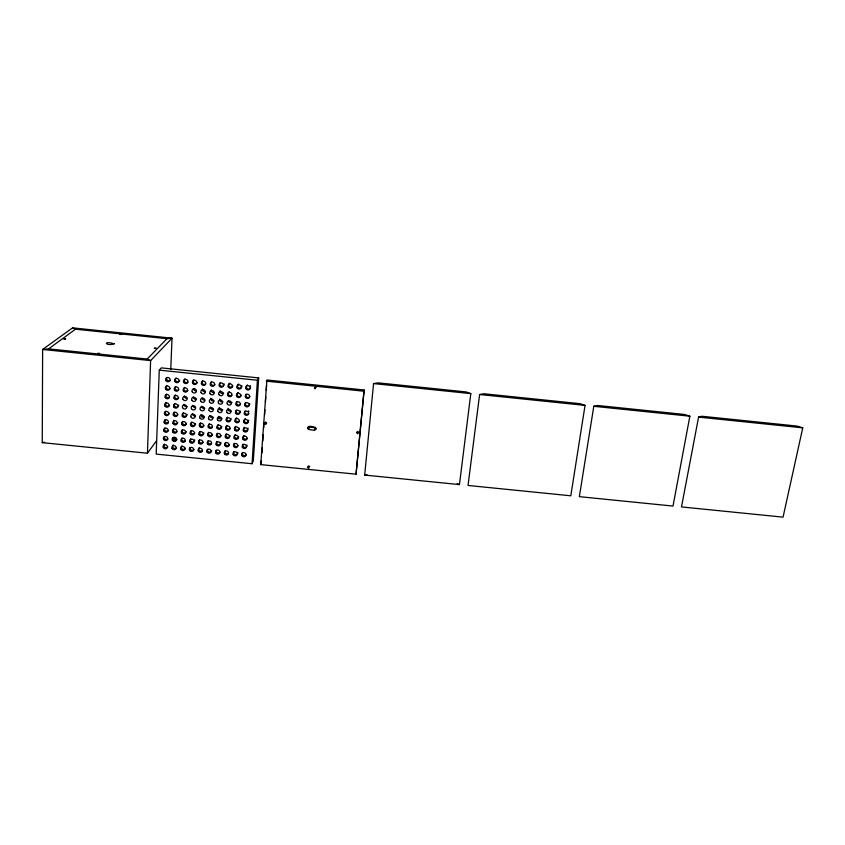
<?xml version="1.0" encoding="UTF-8"?>
<svg xmlns="http://www.w3.org/2000/svg" width="845" height="845" viewBox="0 0 845 845"><rect width="100%" height="100%" fill="white"/><g stroke="black" fill="none" stroke-linecap="round" stroke-linejoin="round"><path stroke-width="1.27" d="M156.505 440.794L147.442 453.216L42.25 442.643L42.63 349.471L72.585 327.86L172.021 338.18L170.764 369.476M147.442 453.216L150.611 360.604L172.021 338.18L166.972 338.687L75.49 329.201L72.585 327.86M159.272 370.142L156.188 454.103L252.042 463.736L253.32 460.842L258.686 377.905L161.289 367.881L159.272 370.142L257.419 380.239L258.686 377.905M252.042 463.736L257.419 380.239M260.735 464.613L266.914 379.986L364.121 389.989L356.041 474.193L260.735 464.613L261.517 460.557M262.034 452.762L262.383 447.554M262.816 441.058L263.26 434.562M263.693 428.066L264.041 422.87M264.559 415.075L264.907 409.867M265.436 402.072L265.784 396.875M266.217 390.379L266.566 385.183M307.77 428.51C307.316 424.38 313.548 427.105 315.555 427.454C317.181 431.932 310.622 429.577 308.583 429.429C303.873 425.922 318.977 427.327 315.66 429.313M356.041 474.193L364.121 389.989M364.681 475.07L373.564 383.588L378.169 382.859L466.229 391.943L470.802 393.612L459.448 484.597L364.681 475.07L366.941 474.531M479.611 394.52L468.035 485.463L570.808 495.793L585.046 405.389L580.071 403.688L483.784 393.749L479.611 394.52L585.046 405.389M593.803 406.297L579.353 496.659L673 506.07L689.869 416.205L684.524 414.462L597.521 405.484L593.803 406.297L689.869 416.205M698.583 417.103L681.492 506.926L783.061 517.14L802.75 427.845L797.004 426.06L701.868 416.247L698.583 417.103L802.75 427.845M265.457 421.982L266.671 423.049M357.16 431.309L357.477 432.281L358.692 432.101M314.72 430.052L315.206 428.447M308.583 429.429L309.101 427.823M174.725 437.266L174.999 438.418L176.204 438.238M316.241 387.422C311.615 388.056 317.678 389.809 314.615 387.528M147.199 359.041L150.611 360.604L42.63 349.471L48.598 348.869L147.199 359.041L166.972 338.687M309.756 466.387L308.193 466.039M48.598 348.869L75.49 329.201M42.25 442.643L44.574 442.262M201.385 416.807L203.941 417.071M217.999 418.497L220.556 418.761M373.564 383.588L470.802 393.612M266.312 381.158L363.889 391.193M457.24 483.615L459.448 484.597M176.119 438.713A2.208 2.028 25.7 0 1 174.609 437.953M176.996 439.315A2.218 2.039 25.7 0 1 173.985 440.393A2.218 2.039 25.7 0 1 173.056 437.351M246.37 454.483A2.197 2.039 20.2 0 1 243.497 455.37A2.197 2.039 20.2 0 1 242.409 452.603M237.836 452.35A2.197 2.039 20.9 0 1 235.301 454.663A2.197 2.039 20.9 0 1 233.875 451.452M228.456 453.395A2.197 2.039 21.6 0 1 225.182 450.575M220.133 452.128A2.197 2.039 22.2 0 1 216.235 450.174M211.672 450.776A2.208 2.028 22.8 0 1 208.937 451.959A2.208 2.028 22.8 0 1 207.532 449.297M220.894 442.389A2.208 2.039 22.8 0 1 218.359 444.724A2.208 2.039 22.8 0 1 216.922 441.491M229.301 444.808A2.208 2.039 22.1 0 1 226.28 445.262A2.208 2.039 22.1 0 1 225.647 442.368M238.015 445.685A2.208 2.049 21.4 0 1 234.994 446.139A2.208 2.049 21.4 0 1 234.361 443.255M247.036 445.03A2.197 2.049 20.7 0 1 244.49 447.354A2.197 2.049 20.7 0 1 243.075 444.132M211.493 443.435A2.208 2.039 23.4 0 1 208.197 440.604M203.138 442.167A2.208 2.039 24 0 1 200.117 442.622A2.208 2.039 24 0 1 199.462 439.727M202.356 450.765A2.208 2.028 23.4 0 1 198.818 448.42M199.061 447.945A2.208 2.028 23.4 0 1 199.431 447.554M194.023 449.498A2.208 2.028 24 0 1 190.104 447.544M185.551 448.146A2.208 2.028 24.6 0 1 182.298 449.065A2.208 2.028 24.6 0 1 181.992 445.801M194.699 439.749A2.218 2.039 24.6 0 1 192.185 442.072A2.218 2.039 24.6 0 1 190.727 438.84M176.225 448.125A2.218 2.028 25.1 0 1 172.665 445.78M172.898 445.304A2.218 2.028 25.1 0 1 173.267 444.914M185.308 440.794A2.218 2.039 25.1 0 1 181.981 437.963M176.922 431.658A2.229 2.049 26.3 0 1 173.584 428.806M167.87 446.857A2.218 2.028 25.6 0 1 164.627 447.132A2.218 2.028 25.6 0 1 164.532 444.037M167.838 439.03A2.229 2.039 26.2 0 1 164.257 436.664M168.525 430.369A2.229 2.049 26.8 0 1 165.504 430.823A2.229 2.049 26.8 0 1 164.817 427.919M168.408 422.532A2.239 2.049 27.4 0 1 165.197 419.521M169.433 413.247A2.239 2.06 28 0 1 166.412 414.335A2.239 2.06 28 0 1 165.462 411.251M177.925 414.726A2.239 2.06 27.6 0 1 174.852 415.001A2.239 2.06 27.6 0 1 174.345 412.043M177.809 422.658A2.229 2.06 26.9 0 1 174.683 423.461A2.229 2.06 26.9 0 1 174.038 420.345M186.291 431.668A2.229 2.049 25.7 0 1 183.27 432.746A2.229 2.049 25.7 0 1 182.351 429.693M194.804 433.031A2.218 2.049 25.2 0 1 191.773 433.485A2.218 2.049 25.2 0 1 191.107 430.58M203.898 432.915A2.218 2.049 24.6 0 1 201.047 434.636A2.218 2.049 24.6 0 1 199.864 431.468M212.539 434.33A2.218 2.049 24 0 1 209.518 435.407A2.218 2.049 24 0 1 208.62 432.355M221.041 435.693A2.218 2.049 23.4 0 1 218.01 436.147A2.218 2.049 23.4 0 1 217.366 433.242M230.125 435.576A2.208 2.049 22.7 0 1 226.999 437.171A2.208 2.049 22.7 0 1 226.481 433.728M238.755 436.981A2.208 2.049 22 0 1 235.48 437.911A2.208 2.049 22 0 1 235.227 434.615M247.236 438.344A2.208 2.049 21.3 0 1 243.983 438.618A2.208 2.049 21.3 0 1 243.962 435.502M248.007 429.598A2.208 2.06 21.9 0 1 244.723 430.527A2.208 2.06 21.9 0 1 244.469 427.221M247.881 428.003A2.208 2.06 21.9 0 1 248.071 428.531M239.357 428.183A2.218 2.06 22.6 0 1 236.769 429.989A2.218 2.06 22.6 0 1 235.09 427.211M235.332 426.736A2.218 2.06 22.6 0 1 235.713 426.334M230.252 428.299A2.218 2.06 23.3 0 1 226.988 428.584A2.218 2.06 23.3 0 1 226.946 425.447M221.844 426.408A2.218 2.06 24 0 1 218.707 428.014A2.218 2.06 24 0 1 218.179 424.56M212.359 426.915A2.218 2.06 24.6 0 1 209.264 426.598A2.218 2.06 24.6 0 1 209.412 423.662M203.962 425.637A2.229 2.06 25.2 0 1 200.698 425.912A2.229 2.06 25.2 0 1 200.645 422.775M195.544 423.599A2.229 2.06 25.8 0 1 192.544 425.405A2.229 2.06 25.8 0 1 191.762 421.972M186.439 423.831A2.229 2.06 26.4 0 1 183.418 424.327A2.229 2.06 26.4 0 1 182.7 421.412M187.136 414.325A2.239 2.07 27 0 1 184.189 416.205A2.239 2.07 27 0 1 183.312 412.761M195.617 415.803A2.229 2.06 26.5 0 1 192.417 413.67M203.835 416.849A2.218 2.06 26 0 1 201.173 414.557M213.595 417.303A2.218 2.06 25.4 0 1 209.93 415.444M221.876 418.476A2.218 2.06 24.7 0 1 218.686 416.342M231.044 418.433A2.218 2.07 24 0 1 228.203 420.704A2.218 2.07 24 0 1 227.421 417.124M239.505 420.884A2.218 2.07 23.3 0 1 235.575 418.888M236.199 418.011A2.218 2.07 23.3 0 1 236.674 417.726M248.588 420.218A2.218 2.07 22.6 0 1 247.067 422.574A2.218 2.07 22.6 0 1 244.395 421.211A2.218 2.07 22.6 0 1 245.451 418.624M248.8 413.427A2.218 2.081 23.3 0 1 245.747 413.892A2.218 2.081 23.3 0 1 245.113 410.945M248.61 410.871A2.218 2.081 23.3 0 1 248.926 411.335M240.318 410.966A2.229 2.081 24 0 1 237.751 413.332A2.229 2.081 24 0 1 236.325 410.047M231.097 411.04A2.218 2.07 24.8 0 1 228.013 408.367M222.805 409.867A2.218 2.07 25.4 0 1 219.246 407.47M213.563 409.255A2.229 2.07 26.1 0 1 210.363 407.11M204.786 408.357A2.229 2.07 26.7 0 1 201.585 406.213M195.47 407.617A2.229 2.07 27.2 0 1 192.808 405.315M187.051 406.635A2.239 2.07 27.8 0 1 184.03 404.237M178.696 405.093A2.25 2.07 28.2 0 1 175.697 406.92A2.25 2.07 28.2 0 1 174.883 403.445M169.528 405.346A2.25 2.07 28.7 0 1 166.254 405.632A2.25 2.07 28.7 0 1 166.159 402.452M169.496 397.33A2.26 2.081 29.4 0 1 166.37 397.013A2.26 2.081 29.4 0 1 166.486 394.024M178.707 397.826A2.25 2.081 28.9 0 1 175.422 398.111A2.25 2.081 28.9 0 1 175.337 394.932M187.072 398.344A2.239 2.081 28.5 0 1 184.39 396.03M196.41 399.093A2.239 2.081 27.9 0 1 193.199 396.928M204.67 400.139A2.239 2.081 27.4 0 1 201.997 397.837M213.996 400.889A2.229 2.081 26.8 0 1 210.901 398.196M232.048 402.4A2.229 2.081 25.5 0 1 228.425 401.079M240.508 404.142A2.229 2.091 24.7 0 1 237.456 404.607A2.229 2.091 24.7 0 1 236.811 401.65M249.645 403.477A2.229 2.091 24 0 1 247.057 405.853A2.229 2.091 24 0 1 245.631 402.547M249.845 396.622A2.239 2.102 24.7 0 1 246.782 397.087A2.239 2.102 24.7 0 1 246.148 394.119M241.269 395.228A2.239 2.102 25.5 0 1 238.206 396.326A2.239 2.102 25.5 0 1 237.318 393.21M237.688 392.809A2.239 2.102 25.5 0 1 238.174 392.524M231.805 395.217A2.239 2.102 26.2 0 1 228.499 394.668A2.239 2.102 26.2 0 1 229.322 391.615M223.724 393.094A2.239 2.091 26.9 0 1 220.154 390.675M214.44 392.481A2.239 2.091 27.5 0 1 211.334 389.777M205.631 391.573A2.239 2.091 28.1 0 1 202.515 388.869M196.272 390.834A2.239 2.081 28.7 0 1 193.589 388.51M187.928 390.284A2.26 2.091 29.2 0 1 184.632 390.57A2.26 2.091 29.2 0 1 184.559 387.369M178.696 389.777A2.26 2.091 29.7 0 1 175.57 389.45A2.26 2.091 29.7 0 1 175.686 386.461M170.204 388.468A2.26 2.091 30.1 0 1 166.909 388.753A2.26 2.091 30.1 0 1 166.814 385.542M170.172 380.366A2.271 2.102 30.9 0 1 166.782 377.44M179.679 380.387A2.26 2.102 30.4 0 1 176.362 381.349A2.26 2.102 30.4 0 1 176.045 377.947M187.939 382.193A2.26 2.102 29.9 0 1 184.802 381.866A2.26 2.102 29.9 0 1 184.939 378.856M197.191 382.7A2.26 2.102 29.4 0 1 193.896 382.986A2.26 2.102 29.4 0 1 193.822 379.775M205.694 384.01A2.26 2.102 28.9 0 1 202.557 383.693A2.26 2.102 28.9 0 1 202.705 380.683M214.936 384.517A2.25 2.102 28.3 0 1 211.63 384.802A2.25 2.102 28.3 0 1 211.577 381.591M224.115 383.841A2.25 2.102 27.7 0 1 221.823 386.292A2.25 2.102 27.7 0 1 219.827 383.398M220.08 382.912A2.25 2.102 27.7 0 1 220.46 382.51M232.914 385.848A2.25 2.102 27 0 1 229.365 386.63A2.25 2.102 27 0 1 229.808 383.123M241.839 385.658A2.239 2.112 26.3 0 1 240.307 388.066A2.239 2.112 26.3 0 1 237.603 386.683A2.239 2.112 26.3 0 1 238.67 384.042M250.627 387.665A2.239 2.112 25.6 0 1 247.553 388.774A2.239 2.112 25.6 0 1 246.677 385.637M247.057 385.236A2.239 2.112 25.6 0 1 247.532 384.95M250.183 385.563A2.239 2.112 25.6 0 1 250.511 386.038M222.784 401.787A2.229 2.081 26.2 0 1 219.7 399.093M174.07 438.27C174.989 441.555 176.785 436.295 174.07 438.27M264.855 423.303C265.71 426.619 267.622 421.296 264.855 423.303M307.791 467.084C308.605 470.316 310.537 465.12 307.791 467.084M356.907 432.661C357.688 435.957 359.706 430.665 356.907 432.661M156.177 348.298L154.413 348.235L156.177 348.298M121.606 334.451L119.916 334.324L121.606 334.451M114.149 343.778C105.731 346.725 102.065 340.176 114.149 343.778M99.52 353.453L97.693 353.453L99.52 353.453M65.614 338.929L63.797 338.856L65.614 338.929M242.082 455.804A2.197 2.039 20.1 0 0 245.842 455.624A2.197 2.039 20.1 0 0 243.645 452.624A2.197 2.039 20.1 0 0 242.082 455.804M233.188 454.642A2.208 2.039 20.8 0 0 236.959 455.022A2.208 2.039 20.8 0 0 235.259 451.758A2.208 2.039 20.8 0 0 233.188 454.642M224.464 453.765A2.208 2.039 21.5 0 0 228.245 454.145A2.208 2.039 21.5 0 0 226.534 450.881A2.208 2.039 21.5 0 0 224.464 453.765M215.739 452.888A2.208 2.039 22.2 0 0 219.52 453.269A2.208 2.039 22.2 0 0 217.799 449.994A2.208 2.039 22.2 0 0 215.739 452.888M207.014 452.001A2.208 2.039 22.8 0 0 210.796 452.392A2.208 2.039 22.8 0 0 209.064 449.117A2.208 2.039 22.8 0 0 207.014 452.001M198.279 451.124A2.218 2.039 23.4 0 0 202.061 451.505A2.218 2.039 23.4 0 0 200.328 448.23A2.218 2.039 23.4 0 0 198.279 451.124M189.544 450.248A2.218 2.039 24 0 0 193.325 450.628A2.218 2.039 24 0 0 191.583 447.354A2.218 2.039 24 0 0 189.544 450.248M180.798 449.36A2.218 2.039 24.5 0 0 184.59 449.751A2.218 2.039 24.5 0 0 182.837 446.466A2.218 2.039 24.5 0 0 180.798 449.36M172.053 448.484A2.218 2.039 25 0 0 175.844 448.864A2.218 2.039 25 0 0 174.081 445.59A2.218 2.039 25 0 0 172.053 448.484M163.307 447.596A2.229 2.028 25.6 0 0 167.099 447.987A2.229 2.028 25.6 0 0 165.324 444.702A2.229 2.028 25.6 0 0 163.307 447.596M242.409 447.311A2.208 2.049 20.7 0 0 246.191 447.692A2.208 2.049 20.7 0 0 244.49 444.407A2.208 2.049 20.7 0 0 242.409 447.311M233.674 446.424A2.208 2.049 21.4 0 0 237.456 446.815A2.208 2.049 21.4 0 0 235.744 443.53A2.208 2.049 21.4 0 0 233.674 446.424M224.928 445.547A2.208 2.049 22.1 0 0 228.72 445.928A2.208 2.049 22.1 0 0 226.999 442.643A2.208 2.049 22.1 0 0 224.928 445.547M216.183 444.66A2.218 2.049 22.7 0 0 219.975 445.04A2.218 2.049 22.7 0 0 218.242 441.755A2.218 2.049 22.7 0 0 216.183 444.66M207.437 443.773A2.218 2.049 23.4 0 0 211.229 444.164A2.218 2.049 23.4 0 0 209.497 440.879A2.218 2.049 23.4 0 0 207.437 443.773M198.681 442.896A2.218 2.049 24 0 0 202.473 443.276A2.218 2.049 24 0 0 200.73 439.991A2.218 2.049 24 0 0 198.681 442.896M189.924 442.009A2.218 2.049 24.5 0 0 193.716 442.389A2.218 2.049 24.5 0 0 191.963 439.104A2.218 2.049 24.5 0 0 189.924 442.009M181.157 441.122A2.229 2.049 25.1 0 0 184.96 441.512A2.229 2.049 25.1 0 0 183.196 438.217A2.229 2.049 25.1 0 0 181.157 441.122M172.391 440.234A2.229 2.039 25.6 0 0 176.193 440.625A2.229 2.039 25.6 0 0 174.429 437.33A2.229 2.039 25.6 0 0 172.391 440.234M163.624 439.347A2.229 2.039 26.1 0 0 167.426 439.738A2.229 2.039 26.1 0 0 165.652 436.442A2.229 2.039 26.1 0 0 163.624 439.347M163.951 431.066A2.239 2.049 26.7 0 0 167.754 431.457A2.239 2.049 26.7 0 0 165.979 428.14A2.239 2.049 26.7 0 0 163.951 431.066M172.739 431.953A2.229 2.049 26.2 0 0 176.542 432.344A2.229 2.049 26.2 0 0 174.767 429.038A2.229 2.049 26.2 0 0 172.739 431.953M181.527 432.841A2.229 2.049 25.7 0 0 185.33 433.231A2.229 2.049 25.7 0 0 183.566 429.925A2.229 2.049 25.7 0 0 181.527 432.841M190.305 433.728A2.229 2.049 25.1 0 0 194.107 434.119A2.229 2.049 25.1 0 0 192.354 430.813A2.229 2.049 25.1 0 0 190.305 433.728M199.082 434.626A2.229 2.06 24.6 0 0 202.885 435.006A2.229 2.06 24.6 0 0 201.142 431.7A2.229 2.06 24.6 0 0 199.082 434.626M207.859 435.513A2.218 2.06 24 0 0 211.662 435.893A2.218 2.06 24 0 0 209.919 432.598A2.218 2.06 24 0 0 207.859 435.513M216.626 436.4A2.218 2.06 23.3 0 0 220.429 436.78A2.218 2.06 23.3 0 0 218.697 433.485A2.218 2.06 23.3 0 0 216.626 436.4M225.393 437.287A2.218 2.06 22.7 0 0 229.185 437.668A2.218 2.06 22.7 0 0 227.474 434.372A2.218 2.06 22.7 0 0 225.393 437.287M234.16 438.175A2.218 2.06 22 0 0 237.952 438.555A2.218 2.06 22 0 0 236.241 435.259A2.218 2.06 22 0 0 234.16 438.175M242.916 439.062A2.208 2.06 21.3 0 0 246.708 439.442A2.208 2.06 21.3 0 0 244.997 436.147A2.208 2.06 21.3 0 0 242.916 439.062M243.423 430.77A2.218 2.07 21.9 0 0 247.226 431.151A2.218 2.07 21.9 0 0 245.515 427.845A2.218 2.07 21.9 0 0 243.423 430.77M234.646 429.873A2.218 2.07 22.6 0 0 238.448 430.263A2.218 2.07 22.6 0 0 236.727 426.957A2.218 2.07 22.6 0 0 234.646 429.873M225.858 428.985A2.218 2.07 23.3 0 0 229.66 429.376A2.218 2.07 23.3 0 0 227.939 426.06A2.218 2.07 23.3 0 0 225.858 428.985M217.07 428.098A2.229 2.07 24 0 0 220.883 428.478A2.229 2.07 24 0 0 219.151 425.162A2.229 2.07 24 0 0 217.07 428.098M208.282 427.2A2.229 2.07 24.6 0 0 212.095 427.591A2.229 2.07 24.6 0 0 210.352 424.274A2.229 2.07 24.6 0 0 208.282 427.2M199.494 426.313A2.229 2.06 25.2 0 0 203.296 426.704A2.229 2.06 25.2 0 0 201.554 423.377A2.229 2.06 25.2 0 0 199.494 426.313M190.759 425.542A2.239 2.06 25.8 0 0 194.572 425.7A2.239 2.06 25.8 0 0 192.607 422.479A2.239 2.06 25.8 0 0 190.759 425.542M181.907 424.549A2.239 2.06 26.3 0 0 185.72 424.887A2.239 2.06 26.3 0 0 183.904 421.592A2.239 2.06 26.3 0 0 181.907 424.549M172.993 423.451A2.239 2.06 26.9 0 0 176.774 424.169A2.239 2.06 26.9 0 0 175.327 420.725A2.239 2.06 26.9 0 0 172.993 423.451M164.215 422.637A2.239 2.06 27.4 0 0 168.028 423.208A2.239 2.06 27.4 0 0 166.412 419.817A2.239 2.06 27.4 0 0 164.215 422.637M182.541 407.596A2.25 2.081 27.7 0 0 186.344 408.304A2.25 2.081 27.7 0 0 184.875 404.839A2.25 2.081 27.7 0 0 182.541 407.596M173.838 406.994A2.25 2.081 28.2 0 0 177.682 407.142A2.25 2.081 28.2 0 0 175.675 403.899A2.25 2.081 28.2 0 0 173.838 406.994M173.362 415.149A2.25 2.07 27.5 0 0 177.175 415.761A2.25 2.07 27.5 0 0 175.602 412.339A2.25 2.07 27.5 0 0 173.362 415.149M182.351 416.332A2.239 2.07 27 0 0 186.175 416.405A2.239 2.07 27 0 0 184.115 413.205A2.239 2.07 27 0 0 182.351 416.332M164.595 414.367A2.25 2.07 28 0 0 168.419 414.758A2.25 2.07 28 0 0 166.634 411.42A2.25 2.07 28 0 0 164.595 414.367M164.912 405.97A2.26 2.081 28.7 0 0 168.757 406.361A2.26 2.081 28.7 0 0 166.961 403.002A2.26 2.081 28.7 0 0 164.912 405.97M165.24 397.52A2.26 2.081 29.4 0 0 169.084 397.911A2.26 2.081 29.4 0 0 167.289 394.541A2.26 2.081 29.4 0 0 165.24 397.52M165.578 389.038A2.271 2.091 30.1 0 0 169.422 389.429A2.271 2.091 30.1 0 0 167.627 386.038A2.271 2.091 30.1 0 0 165.578 389.038M165.905 380.503A2.271 2.102 30.8 0 0 169.76 380.905A2.271 2.102 30.8 0 0 167.965 377.493A2.271 2.102 30.8 0 0 165.905 380.503M174.82 381.422A2.271 2.102 30.4 0 0 178.686 381.813A2.271 2.102 30.4 0 0 176.89 378.412A2.271 2.102 30.4 0 0 174.82 381.422M174.471 389.946A2.271 2.091 29.6 0 0 178.316 390.337A2.271 2.091 29.6 0 0 176.531 386.947A2.271 2.091 29.6 0 0 174.471 389.946M174.123 398.428A2.26 2.091 28.9 0 0 177.957 398.819A2.26 2.091 28.9 0 0 176.172 395.449A2.26 2.091 28.9 0 0 174.123 398.428M182.985 399.336A2.26 2.091 28.4 0 0 186.829 399.727A2.26 2.091 28.4 0 0 185.055 396.358A2.26 2.091 28.4 0 0 182.985 399.336M183.365 390.855A2.26 2.102 29.1 0 0 187.21 391.246A2.26 2.102 29.1 0 0 185.425 387.866A2.26 2.102 29.1 0 0 183.365 390.855M183.735 382.331A2.271 2.102 29.9 0 0 187.59 382.732A2.271 2.102 29.9 0 0 185.805 379.331A2.271 2.102 29.9 0 0 183.735 382.331M192.639 383.25A2.271 2.112 29.4 0 0 196.494 383.651A2.271 2.112 29.4 0 0 194.72 380.25A2.271 2.112 29.4 0 0 192.639 383.25M192.248 391.763A2.26 2.102 28.6 0 0 196.093 392.164A2.26 2.102 28.6 0 0 194.318 388.774A2.26 2.102 28.6 0 0 192.248 391.763M191.857 400.234A2.25 2.091 27.8 0 0 195.691 400.636A2.25 2.091 27.8 0 0 193.927 397.266A2.25 2.091 27.8 0 0 191.857 400.234M191.466 408.674A2.25 2.081 27.1 0 0 195.29 409.064A2.25 2.081 27.1 0 0 193.526 405.706A2.25 2.081 27.1 0 0 191.466 408.674M191.076 417.06A2.239 2.07 26.4 0 0 194.899 417.451A2.239 2.07 26.4 0 0 193.135 414.113A2.239 2.07 26.4 0 0 191.076 417.06M199.895 417.958A2.239 2.07 25.9 0 0 203.719 418.349A2.239 2.07 25.9 0 0 201.966 415.022A2.239 2.07 25.9 0 0 199.895 417.958M200.307 409.571A2.239 2.081 26.5 0 0 204.131 409.962A2.239 2.081 26.5 0 0 202.377 406.614A2.239 2.081 26.5 0 0 200.307 409.571M200.719 401.143A2.25 2.091 27.3 0 0 204.553 401.533A2.25 2.091 27.3 0 0 202.789 398.175A2.25 2.091 27.3 0 0 200.719 401.143M201.131 392.671A2.26 2.102 28 0 0 204.976 393.073A2.26 2.102 28 0 0 203.212 389.682A2.26 2.102 28 0 0 201.131 392.671M201.543 384.158A2.26 2.112 28.8 0 0 205.398 384.559A2.26 2.112 28.8 0 0 203.634 381.158A2.26 2.112 28.8 0 0 201.543 384.158M210.447 385.077A2.26 2.112 28.2 0 0 214.303 385.468A2.26 2.112 28.2 0 0 212.539 382.077A2.26 2.112 28.2 0 0 210.447 385.077M210.004 393.58A2.25 2.102 27.4 0 0 213.848 393.981A2.25 2.102 27.4 0 0 212.095 390.591A2.25 2.102 27.4 0 0 210.004 393.58M209.571 402.051A2.25 2.091 26.7 0 0 213.405 402.442A2.25 2.091 26.7 0 0 211.662 399.072A2.25 2.091 26.7 0 0 209.571 402.051M209.137 410.469A2.239 2.081 25.9 0 0 212.972 410.86A2.239 2.081 25.9 0 0 211.218 407.512A2.239 2.081 25.9 0 0 209.137 410.469M208.715 418.856A2.239 2.07 25.3 0 0 212.528 419.247A2.239 2.07 25.3 0 0 210.785 415.92A2.239 2.07 25.3 0 0 208.715 418.856M217.524 419.754A2.229 2.07 24.6 0 0 221.337 420.145A2.229 2.07 24.6 0 0 219.605 416.807A2.229 2.07 24.6 0 0 217.524 419.754M217.978 411.378A2.239 2.081 25.3 0 0 221.802 411.768A2.239 2.081 25.3 0 0 220.059 408.42A2.239 2.081 25.3 0 0 217.978 411.378M218.887 394.488A2.25 2.102 26.8 0 0 222.721 394.89A2.25 2.102 26.8 0 0 220.978 391.51A2.25 2.102 26.8 0 0 218.887 394.488M219.341 385.985A2.26 2.112 27.6 0 0 223.186 386.387A2.26 2.112 27.6 0 0 221.443 382.986A2.26 2.112 27.6 0 0 219.341 385.985M228.234 386.904A2.25 2.112 26.9 0 0 232.079 387.295A2.25 2.112 26.9 0 0 230.336 383.905A2.25 2.112 26.9 0 0 228.234 386.904M227.749 395.397A2.25 2.102 26.1 0 0 231.593 395.798A2.25 2.102 26.1 0 0 229.851 392.418A2.25 2.102 26.1 0 0 227.749 395.397M227.273 403.857A2.239 2.091 25.4 0 0 231.107 404.248A2.239 2.091 25.4 0 0 229.375 400.889A2.239 2.091 25.4 0 0 227.273 403.857M226.798 412.275A2.239 2.081 24.6 0 0 230.622 412.666A2.239 2.081 24.6 0 0 228.889 409.318A2.239 2.081 24.6 0 0 226.798 412.275M226.333 420.652A2.229 2.081 24 0 0 230.146 421.042A2.229 2.081 24 0 0 228.414 417.705A2.229 2.081 24 0 0 226.333 420.652M235.132 421.539A2.229 2.081 23.3 0 0 238.945 421.93A2.229 2.081 23.3 0 0 237.223 418.602A2.229 2.081 23.3 0 0 235.132 421.539M235.628 413.173A2.229 2.091 23.9 0 0 239.441 413.564A2.229 2.091 23.9 0 0 237.72 410.216A2.229 2.091 23.9 0 0 235.628 413.173M236.125 404.755A2.239 2.091 24.7 0 0 239.948 405.156A2.239 2.091 24.7 0 0 238.227 401.787A2.239 2.091 24.7 0 0 236.125 404.755M236.621 396.305A2.25 2.102 25.4 0 0 240.455 396.696A2.25 2.102 25.4 0 0 238.723 393.326A2.25 2.102 25.4 0 0 236.621 396.305M237.118 387.813A2.25 2.112 26.2 0 0 240.962 388.214A2.25 2.112 26.2 0 0 239.23 384.813A2.25 2.112 26.2 0 0 237.118 387.813M246.001 388.721A2.25 2.112 25.5 0 0 249.845 389.122A2.25 2.112 25.5 0 0 248.124 385.732A2.25 2.112 25.5 0 0 246.001 388.721M245.483 397.213A2.239 2.102 24.7 0 0 249.317 397.604A2.239 2.102 24.7 0 0 247.596 394.235A2.239 2.102 24.7 0 0 245.483 397.213M244.965 405.663A2.239 2.091 23.9 0 0 248.789 406.054A2.239 2.091 23.9 0 0 247.067 402.695A2.239 2.091 23.9 0 0 244.965 405.663M244.448 414.071A2.229 2.091 23.2 0 0 248.261 414.462A2.229 2.091 23.2 0 0 246.55 411.114A2.229 2.091 23.2 0 0 244.448 414.071M243.93 422.437A2.229 2.081 22.5 0 0 247.743 422.827A2.229 2.081 22.5 0 0 246.032 419.5A2.229 2.081 22.5 0 0 243.93 422.437M218.422 402.949A2.239 2.091 26 0 0 222.256 403.34A2.239 2.091 26 0 0 220.513 399.981A2.239 2.091 26 0 0 218.422 402.949"/></g></svg>
